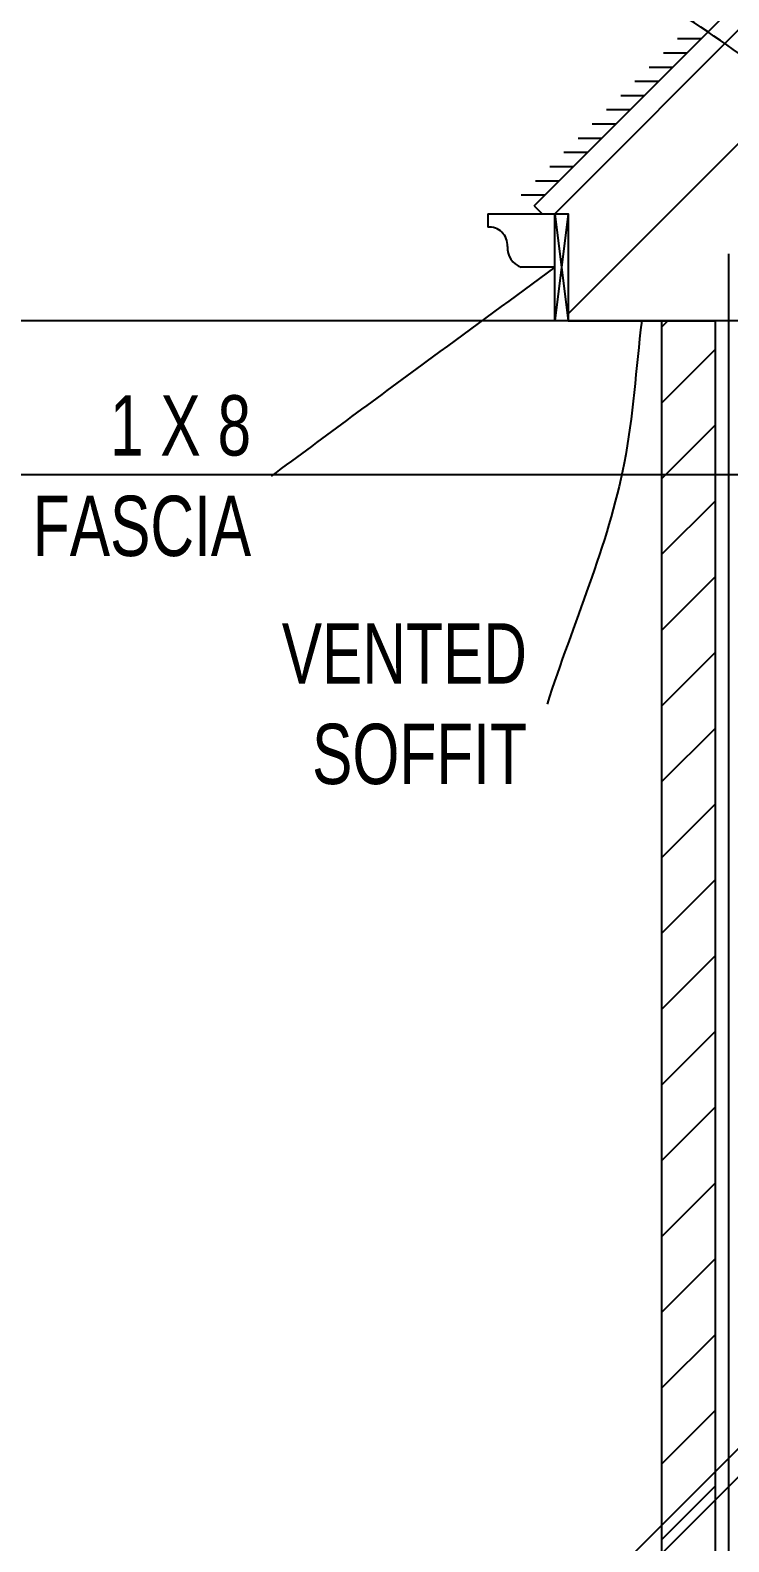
# Model space of a CAD drawing. Header units: inches. Extents: x 43 to 7578, y 1297 to 3809.
# Drawn here: x 5688.6 to 5740.7, y 1884 to 1996.8 of the extents above; entities that cross this region are included whole.
import ezdxf

# ---------------------------------------------------------------- set-up
doc = ezdxf.new("R2010")
doc.units = ezdxf.units.IN
doc.header["$LTSCALE"] = 0.5
doc.header["$MEASUREMENT"] = 0
doc.styles.add('Arch-Dim', font='romans.shx', dxfattribs={"width": 0.75})
doc.dimstyles.new('Annotative$7', dxfattribs={"dimscale": 96, "dimtxt": 0.09375, "dimasz": 0.0625, "dimexe": 0.0625, "dimexo": 0.0625, "dimgap": 0.03125, "dimtad": 0, "dimdec": 4, "dimzin": 3, "dimdsep": 46, "dimlunit": 4, "dimtxsty": 'Arch-Dim', "dimblk": 'ARCHTICK', "dimcen": 0.09375, "dimazin": 2, "dimtfac": 0.75, "dimtdec": 4, "dimtix": 1, "dimtmove": 2, "dimatfit": 3, "dimfxl": 1, "dimtolj": 1, "dimtzin": 0, "dimarcsym": 0})

# ---------------------------------------------------------------- blocks, each defined once
blk = doc.blocks.new('_ArchTick')
at = {"color": 0, "linetype": 'ByBlock', "const_width": 0.15}
blk.add_lwpolyline([(-0.5, -0.5), (0.5, 0.5)], dxfattribs=at)

msp = doc.modelspace()

# ---------------------------------------------------------------- hatches: boundary and pattern name
h = msp.add_hatch()
h.set_pattern_fill('ANSI31', color=256, scale=32)
h.set_pattern_definition([(45, (1614.5735, -1280.9894), (-2.828427, 2.828427), [])])
h.paths.add_polyline_path([(5739.73137, 1975.11843), (5735.73137, 1975.11843), (5735.73137, 1752.11843), (5739.73137, 1752.11843)])

# ---------------------------------------------------------------- linework, layer by layer
for p, q in [((5726.20624, 1983.71463), (5835.17526, 2092.68364)), ((5727.73137, 1983.11843), (5836.52012, 2091.90719)), ((5728.73137, 1975.63315), (5819.05979, 2065.96158)), ((5738.65518, 1996.16357), (5736.90518, 1996.16357)), ((5737.59452, 1995.10291), (5735.84452, 1995.10291)), ((5736.53386, 1994.04225), (5734.78386, 1994.04225)), ((5735.4732, 1992.98159), (5733.7232, 1992.98159)), ((5734.41254, 1991.92093), (5732.66254, 1991.92093)), ((5733.35188, 1990.86027), (5731.60188, 1990.86027)), ((5732.29122, 1989.79961), (5730.54122, 1989.79961)), ((5731.23056, 1988.73895), (5729.48056, 1988.73895)), ((5730.1699, 1987.67829), (5728.4199, 1987.67829)), ((5729.10924, 1986.61763), (5727.35924, 1986.61763)), ((5726.20624, 1875.71463), (5835.17526, 1984.68364)), ((5728.04858, 1985.55697), (5726.29858, 1985.55697)), ((5726.98792, 1984.49631), (5725.23792, 1984.49631)), ((5726.20624, 1983.71463), (5726.80243, 1983.11843)), ((5727.2669, 1874.65397), (5836.52012, 1983.90719)), ((5722.73137, 1983.11843), (5722.73137, 1982.11843)), ((5722.73137, 1983.11843), (5727.73137, 1983.11843)), ((5727.73137, 1983.11843), (5728.73137, 1975.11843)), ((5728.73137, 1983.11843), (5727.73137, 1975.11843)), ((5740.73137, 1753.61843), (5740.73137, 1980.11843)), ((5727.73137, 1979.11843), (5725.23137, 1979.11843)), ((5746.23137, 1975.11843), (5678.64594, 1975.11843)), ((5728.73137, 1975.11843), (5739.73137, 1975.11843)), ((5735.73137, 1752.11843), (5735.73137, 1975.11843)), ((5735.73137, 1975.11843), (5739.73137, 1975.11843)), ((5739.73137, 1752.11843), (5739.73137, 1975.11843)), ((5742.23137, 1963.61843), (5668.49936, 1963.61843))]:
    msp.add_line(p, q)
msp.add_lwpolyline([(5727.73137, 1983.11843), (5728.73137, 1983.11843), (5728.73137, 1975.11843), (5727.73137, 1975.11843)], close=True)
for centre, radius, start, end in [((5722.83545, 1980.75395), 1.36845, 356.9697408, 94.3620016), ((5725.77695, 1980.59823), 1.57717, 176.9697408, 249.7617828)]:
    msp.add_arc(centre, radius, start, end)

# ---------------------------------------------------------------- texts
at = {"char_height": 4.5, "attachment_point": 6, "style": 'Arch-Dim'}
for s, insert in [('\\A1;{\\fCityBlueprint|b0|i0|c2|p2;1 X 8\\PFASCIA}', (5705.06671, 1963.53745)), ('\\A1;{\\fCityBlueprint|b0|i0|c2|p2;VENTED\\PSOFFIT}', (5725.66096, 1946.51553))]:
    msp.add_mtext(s, dxfattribs=dict(at, insert=insert))

# ---------------------------------------------------------------- leaders
at = {"path_type": 1, "annotation_type": 0, "has_hookline": 1, "hookline_direction": 1}
for points, text_width in [([(5747.8003, 1990.73437), (5732.13992, 2000.82539), (5720.50335, 2005.15742)], 11.86083), ([(5727.73137, 1979.11843), (5718.57423, 1972.40247), (5706.56671, 1963.53745)], 11.30604), ([(5734.23137, 1975.11843), (5732.91443, 1964.48889), (5727.16096, 1946.51553)], 12.651)]:
    msp.add_leader(points, dimstyle='Annotative$7', override={"dimscale": 0}, dxfattribs=dict(at, text_width=text_width))

doc.saveas('drawing.dxf')
